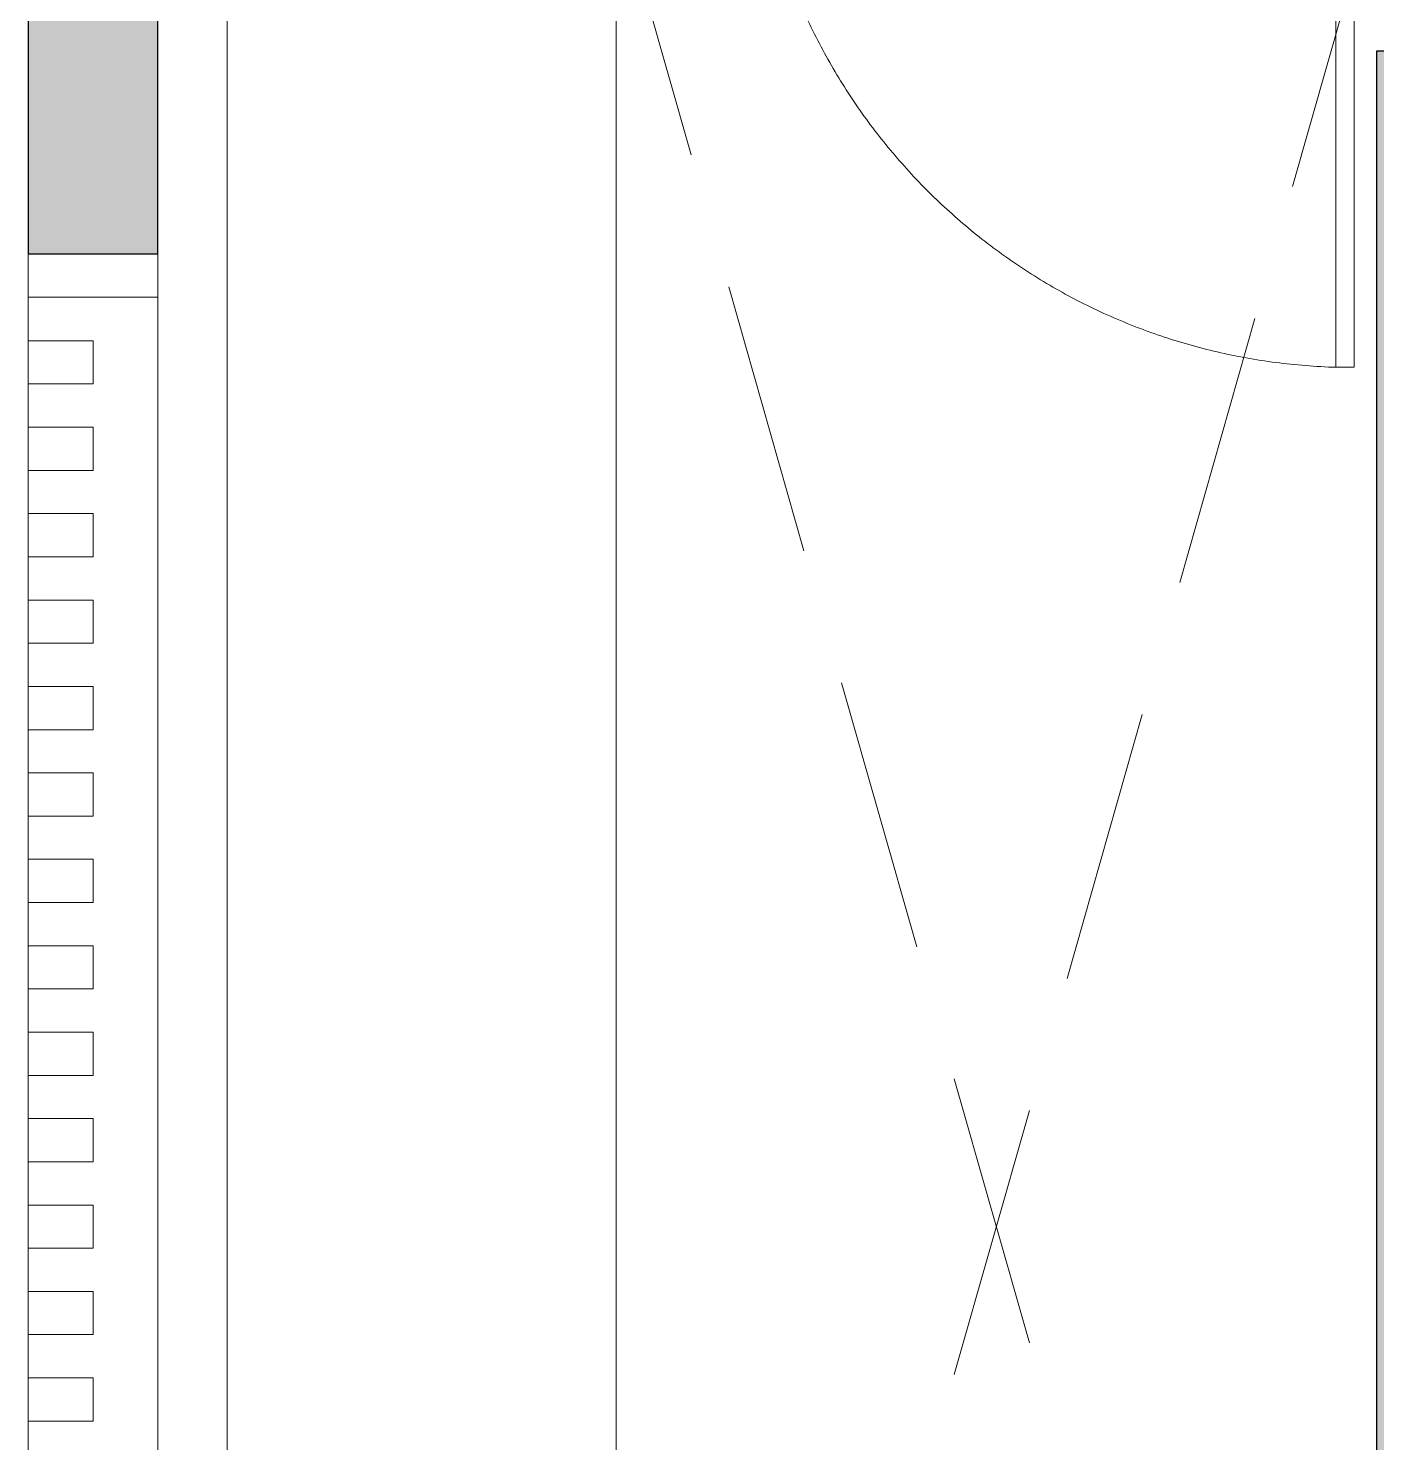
# Model space of a CAD drawing. Header units: millimetres. Extents: x 307301 to 459443, y -2888111 to -2805601.
# Drawn here: x 308874 to 310434, y -2822828 to -2821192 of the extents above; entities that cross this region are included whole.
import ezdxf

# ---------------------------------------------------------------- set-up
doc = ezdxf.new("R2010")
doc.units = ezdxf.units.MM
doc.header["$LTSCALE"] = 10
doc.header["$MEASUREMENT"] = 0
doc.linetypes.add('DASHED', pattern=[19.05, 12.7, -6.35])
doc.linetypes.add('HIDDEN', pattern=[9.525, 6.35, -3.175])
doc.layers.add('COL', color=2, linetype='Continuous')
doc.layers.add('WALL - PDA', color=1, linetype='Continuous')
for name, color, linetype, lineweight in [('COLUMN HATCH', 252, 'Continuous', 5), ('Door', 4, 'Continuous', 9), ('DOTTED', 7, 'DASHED', 5), ('ELEV', 143, 'Continuous', 9), ('HATCH WALL', 8, 'Continuous', 0), ('sanitary', 251, 'Continuous', 9)]:
    doc.layers.add(name, color=color, linetype=linetype, lineweight=lineweight)

# ---------------------------------------------------------------- blocks, each defined once
blk = doc.blocks.new('A$C9a3b0c70')
at = {"layer": 'COLUMN HATCH'}
h = blk.add_hatch(color=252, dxfattribs=at)
h.dxf.hatch_style = 1
h.paths.add_polyline_path([(5679.8, 9855.4), (6180.1, 9855.4), (6180.2, 12057), (5679.8, 12057)])
at = {"layer": 'COL', "elevation": 0.1}
blk.add_lwpolyline([(5679.8, 9855.4), (6180.1, 9855.4), (6180.2, 12057), (5679.8, 12057)], close=True, dxfattribs=at)
blk = doc.blocks.new('A$Cea7f365e')
at = {"layer": 'Door', "color": 8, "ltscale": 30}
for p, q in [((1099.1, 1221.3), (1099.1, 130.9)), ((1131.8, 1221.3), (1099.1, 1221.3)), ((1131.8, 130.9), (1131.8, 1221.3)), ((30.5, 163.6), (0, 163.6)), ((0, 163.6), (0, 0)), ((30.5, 130.9), (30.5, 163.6)), ((1142.2, 163.6), (1172.8, 163.6)), ((1142.2, 130.9), (1142.2, 163.6)), ((1172.8, 163.6), (1172.8, 0)), ((40.9, 130.9), (30.5, 130.9)), ((40.9, 0), (40.9, 130.9)), ((1099.1, 130.9), (1131.8, 130.9)), ((1131.8, 130.9), (1142.2, 130.9)), ((1131.8, 0), (1131.8, 130.9)), ((0, 0), (40.9, 0)), ((1172.8, 0), (1131.8, 0)), ((1172.8, 20.5), (1172.8, 20.5))]:
    blk.add_line(p, q, dxfattribs=at)
at = {"layer": 'Door', "color": 8, "linetype": 'DASHED', "ltscale": 30}
blk.add_arc((1131.8, 130.9), 1090.9, 91.7178, 180.0007, dxfattribs=at)

msp = doc.modelspace()

# ---------------------------------------------------------------- hatches: boundary and pattern name
at = {"layer": 'HATCH WALL'}
msp.add_hatch(color=7, dxfattribs=at).paths.add_polyline_path([(309024.1, -2820952.9), (308874.1, -2820952.9), (308874.1, -2821452.9), (309024.1, -2821452.9)])

# ---------------------------------------------------------------- linework, layer by layer
at = {"layer": 'DOTTED', "color": 8, "linetype": 'HIDDEN', "ltscale": 5}
for p, q in [((309554.1, -2824122.9), (310434.1, -2821032.9)), ((309554.1, -2821032.9), (310434.1, -2824122.9))]:
    msp.add_line(p, q, dxfattribs=at)
at = {"layer": 'DOTTED', "color": 0, "ltscale": 50}
for p, q in [((308874.1, -2821452.9), (308874.1, -2823502.9)), ((309024.1, -2821452.9), (309024.1, -2823502.9))]:
    msp.add_line(p, q, dxfattribs=at)
at = {"layer": 'ELEV', "ltscale": 50}
for p, q in [((309104.1, -2821032.9), (309104.1, -2824122.9)), ((309554.1, -2821032.9), (309554.1, -2824122.9))]:
    msp.add_line(p, q, dxfattribs=at)
at = {"layer": 'sanitary', "ltscale": 50, "elevation": 0}
for points in [[(309024.1, -2821502.9), (308874.1, -2821502.9), (308874.1, -2821452.9), (309024.1, -2821452.9)], [(308949.1, -2821603.2), (308874.1, -2821603.2), (308874.1, -2821553.2), (308949.1, -2821553.2)], [(308949.1, -2821703.2), (308874.1, -2821703.2), (308874.1, -2821653.2), (308949.1, -2821653.2)], [(308949.1, -2821803.1), (308874.1, -2821803.1), (308874.1, -2821753.1), (308949.1, -2821753.1)], [(308949.1, -2821903.1), (308874.1, -2821903.1), (308874.1, -2821853.1), (308949.1, -2821853.1)], [(308949.1, -2822003.1), (308874.1, -2822003.1), (308874.1, -2821953.1), (308949.1, -2821953.1)], [(308949.1, -2822103), (308874.1, -2822103), (308874.1, -2822053), (308949.1, -2822053)], [(308949.1, -2822203), (308874.1, -2822203), (308874.1, -2822153), (308949.1, -2822153)], [(308949.1, -2822303), (308874.1, -2822303), (308874.1, -2822253), (308949.1, -2822253)], [(308949.1, -2822402.9), (308874.1, -2822402.9), (308874.1, -2822352.9), (308949.1, -2822352.9)], [(308949.1, -2822502.9), (308874.1, -2822502.9), (308874.1, -2822452.9), (308949.1, -2822452.9)], [(308949.1, -2822602.9), (308874.1, -2822602.9), (308874.1, -2822552.9), (308949.1, -2822552.9)], [(308949.1, -2822702.8), (308874.1, -2822702.8), (308874.1, -2822652.8), (308949.1, -2822652.8)], [(308949.1, -2822802.8), (308874.1, -2822802.8), (308874.1, -2822752.8), (308949.1, -2822752.8)]]:
    msp.add_lwpolyline(points, close=True, dxfattribs=at)
at = {"layer": 'WALL - PDA', "elevation": 0}
msp.add_lwpolyline([(309024.1, -2820952.9), (308874.1, -2820952.9), (308874.1, -2821452.9), (309024.1, -2821452.9)], close=True, dxfattribs=at)

# ---------------------------------------------------------------- block references
msp.add_blockref('A$C9a3b0c70', (304754.2, -2833275.2))
at = {"layer": 'Door', "ltscale": 50, "xscale": -0.6395185646465827, "yscale": 0.6395185646465827, "zscale": 0.6395185646465827, "rotation": 180}
msp.add_blockref('A$Cea7f365e', (309684.1, -2820802.9), dxfattribs=at)

doc.saveas('drawing.dxf')
